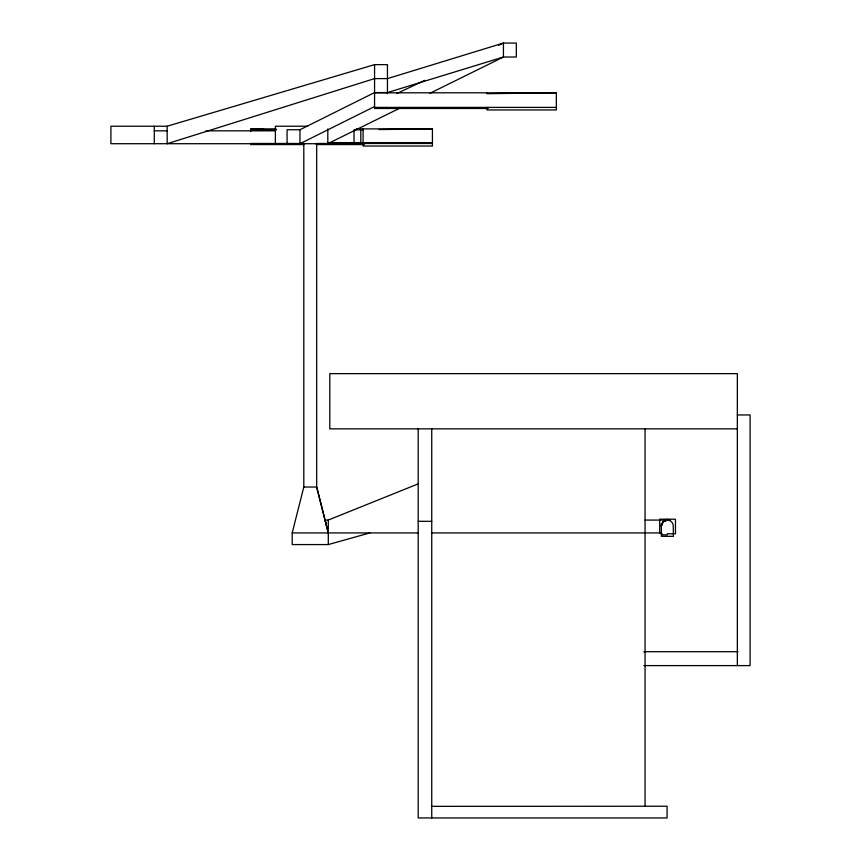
<?xml version="1.0" encoding="UTF-8"?>
<svg xmlns="http://www.w3.org/2000/svg" width="861" height="861" viewBox="0 0 861 861"><rect width="100%" height="100%" fill="white"/><g stroke="black" fill="none" stroke-linecap="round" stroke-linejoin="round"><path stroke-width="1.29" d="M667.307 519.194L667.307 520.076A5.962 5.962 0 0 0 661.345 526.039L663.088 521.82L667.307 520.076A5.962 5.962 0 0 1 673.259 526.039L673.42 536.328L661.345 536.328L661.345 523.649M661.345 526.039L663.088 521.82L667.307 520.076M369.843 532.927L328.299 544.572L292.202 544.572L292.202 532.927L303.804 487.035L303.804 143.712M287.079 143.712L287.079 129.742L299.972 129.742L374.567 92.579L387.45 92.579L503.437 57.02L516.32 57.02L516.32 43.05L503.437 43.05L387.45 78.609L374.567 78.609L167.163 143.712L167.163 126.223L374.567 64.64L387.45 64.64L387.45 93.698M374.567 106.549L299.972 143.712L299.972 129.742M167.163 126.223L110.897 126.223L110.897 143.712L327.804 143.712L399.978 108.077M430.048 93.236L503.437 57.02L503.437 43.05L498.584 45.342M396.846 93.526L424.699 80.331M325.038 520.044L328.299 520.044L418.198 483.871M487.003 107.399L487.003 109.95L556.346 109.95L556.346 92.805L487.003 93.698L487.003 92.805M379.088 129.57L432.426 128.892L432.426 146.026L363.084 146.026L363.084 128.892M374.567 92.805L556.346 92.805M374.567 107.399L556.346 107.399M488.176 108.475L374.567 108.475L374.567 64.64M307.635 126.223L275.38 126.223L275.38 143.712M262.68 128.892L276.047 128.892M356.239 128.892L432.426 128.892M250.648 129.742L263.531 129.742M250.648 129.774L276.521 129.774M354.032 129.774L363.084 129.774M154.28 130.829L167.163 130.829M205.908 130.829L275.38 130.829M328.558 142.625L432.426 142.625M304.191 143.475L250.648 143.475L250.648 144.562L304.116 144.562M316.138 143.475L432.426 143.475M316.138 144.562L364.257 144.562M737.339 414.959L750.103 414.959L750.103 665.607L643.867 665.607M737.339 428.853L329.795 428.853L329.795 373.642L737.339 373.642L737.339 665.607M303.804 487.035L316.687 487.035L328.299 532.927L316.687 487.035L316.687 143.712M645.061 520.076L669.944 520.076M418.198 521.314L431.738 521.314M292.202 532.927L418.198 532.927M431.738 532.927L661.345 532.927M661.345 533.777L662.184 533.777L662.184 534.864L667.307 534.864L667.307 533.777L675.465 533.777L675.465 519.194L659.687 519.194L659.687 532.927M643.867 651.712L738.038 651.712M431.738 806.348L667.081 806.24L667.081 817.95L418.198 817.95L418.198 428.853M325.114 520.044L326.491 525.802M645.061 428.853L645.061 806.24M431.738 428.853L431.738 817.95M360.802 129.774L360.802 142.625M354.032 131.066L354.032 142.625M328.299 520.044L328.299 544.572M327.804 128.913L327.804 143.712M263.531 129.774L263.531 128.655L250.648 128.655L250.648 131.539M154.28 126.223L154.28 143.712"/></g></svg>
